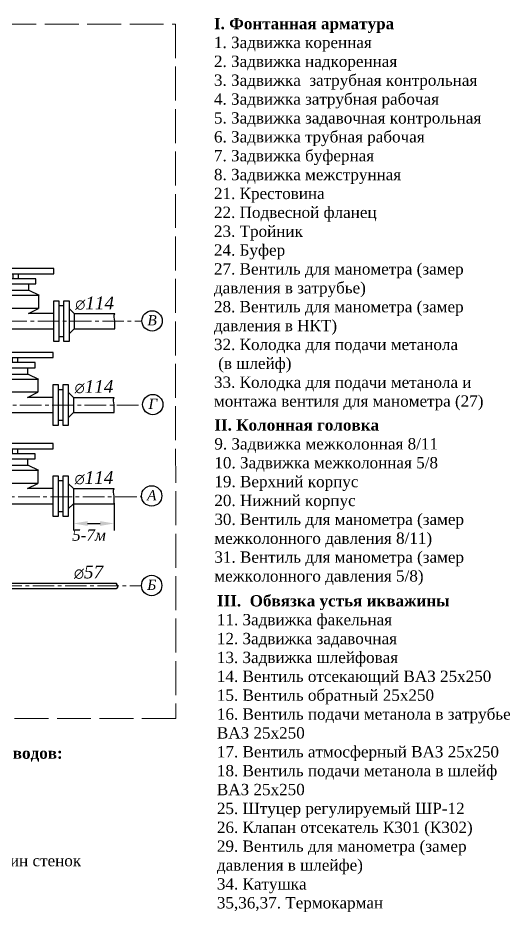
# Paper-space layout 'Layout1' of a CAD drawing. Header units: millimetres. Extents: x 10 to 257, y 25 to 188.
# Drawn here: x 170.3 to 257.3, y 30.5 to 188.5 of the extents above; entities that cross this region are included whole.
import ezdxf

# ---------------------------------------------------------------- set-up
doc = ezdxf.new("R2010")
doc.units = ezdxf.units.MM
doc.linetypes.add('ACAD_ISO02W100', pattern=[15, 12, -3])
doc.linetypes.add('CENTER2', pattern=[28.575, 19.05, -3.175, 3.175, -3.175])
doc.styles.add('style1', font='', dxfattribs={"height": 2})
doc.styles.get('style1').set_extended_font_data('Times New Roman Cyr', italic=True)
doc.dimstyles.new('ISO-25$0', dxfattribs={"dimtxt": 2.5, "dimasz": 2.5, "dimexe": 1.25, "dimexo": 0.625, "dimtad": 1, "dimtxsty": 'style1', "dimcen": 2.5, "dimadec": 0, "dimazin": 0, "dimtfac": 1, "dimtmove": 1, "dimatfit": 3, "dimfxl": 0, "dimarcsym": 0})

# ---------------------------------------------------------------- blocks, each defined once
blk = doc.blocks.new('A$C600E4215')
for p, q in [((19, 14.32), (4, 14.32)), ((4, 14.32), (4, 13.32)), ((19, 13.32), (19, 14.32)), ((4, 13.32), (19, 13.32)), ((15.5, 12.32), (7.5, 12.32)), ((7.5, 12.32), (7.5, 11.32)), ((11, 13.32), (12, 13.32)), ((11, 12.32), (11, 13.32)), ((12, 13.32), (12, 12.32)), ((15.5, 11.32), (15.5, 12.32)), ((7.5, 11.32), (15.5, 11.32)), ((9, 10.03), (9, 11.32)), ((9, 11.32), (14, 11.32)), ((14, 11.32), (14, 10.08)), ((7, 6.5), (7, 9.08)), ((7.12, 9.08), (9.12, 10.08)), ((7.12, 9.08), (16.12, 9.08)), ((9.12, 10.08), (14.12, 10.08)), ((14.12, 10.08), (16.12, 9.08)), ((16, 9.08), (16, 6.5)), ((1, 8), (2, 8)), ((1, 6.5), (1, 8)), ((2, 8), (2, 0)), ((3, 8), (4, 8)), ((3, 7), (3, 8)), ((4, 8), (4, 0)), ((19, 6.5), (19, 8)), ((19, 8), (20, 8)), ((20, 8), (20, 0)), ((21, 7), (21, 8)), ((21, 8), (22, 8)), ((22, 8), (22, 0)), ((1, 6.5), (0, 5.5)), ((1, 1.5), (1, 6.5)), ((3, 7), (2, 7)), ((3, 1), (3, 7)), ((4, 5.5), (7, 5.5)), ((16, 6.5), (7, 6.5)), ((9, 5.5), (7, 6.5)), ((7, 5.5), (9, 5.5)), ((14, 5.5), (16, 6.5)), ((16, 5.5), (14, 5.5)), ((19, 5.5), (16, 5.5)), ((19, 1.5), (19, 6.5)), ((21, 7), (20, 7)), ((21, 1), (21, 7)), ((22, 6.5), (23, 5.5)), ((23, 5.5), (30.5, 5.5)), ((23, 5.5), (23, 2.5)), ((30.5, 5.5), (31, 5.5)), ((0, 2.5), (1, 1.5)), ((4, 2.5), (19, 2.5)), ((23, 2.5), (22, 1.5)), ((23, 2.5), (31, 2.5)), ((1, 0), (1, 1.5)), ((2, 0), (1, 0)), ((2, 1), (3, 1)), ((3, 0), (3, 1)), ((4, 0), (3, 0)), ((19, 0), (19, 1.5)), ((20, 0), (19, 0)), ((20, 1), (21, 1)), ((21, 0), (21, 1)), ((22, 0), (21, 0))]:
    blk.add_line(p, q)
blk.add_open_spline([(31, 2.5), (31.03, 2.99), (31.1, 3.96), (30.77, 5.1), (31, 5.5)], degree=3)
blk = doc.blocks.new('*D22')
at = {"color": 0, "lineweight": -2}
for p, q in [((180.07, 102.87), (180.07, 97.94)), ((187.29, 102.75), (187.29, 97.94)), ((182.57, 99.19), (184.79, 99.19))]:
    blk.add_line(p, q, dxfattribs=at)
at = {"color": 0, "lineweight": -3}
for points in [[(182.57, 99.6), (182.57, 98.77), (180.07, 99.19)], [(184.79, 99.6), (184.79, 98.77), (187.29, 99.19)]]:
    blk.add_solid(points, dxfattribs=at)
at = {"layer": 'Defpoints', "color": 0, "lineweight": -3}
for p in [(180.07, 103.49), (187.29, 103.37), (187.29, 99.19)]:
    blk.add_point(p, dxfattribs=at)
at = {"color": 0, "lineweight": 18, "insert": (182.83, 97.13), "char_height": 2, "attachment_point": 5, "style": 'style1'}
blk.add_mtext('5-7м', dxfattribs=at)

psp = doc.layouts.get("Layout1")

# ---------------------------------------------------------------- linework, layer by layer
at = {"linetype": 'CENTER2', "lineweight": 18, "ltscale": 0.2}
for p, q in [((133.752, 134.955), (192.08, 134.947)), ((113.472, 120.091), (192.08, 120.091)), ((15.995, 103.893), (192.08, 103.893)), ((115.739, 88.168), (192.08, 88.168))]:
    psp.add_line(p, q, dxfattribs=at)
at = {"lineweight": 30}
for p, q in [((123.868, 88.618), (187.694, 88.618)), ((123.868, 87.719), (187.694, 87.719))]:
    psp.add_line(p, q, dxfattribs=at)
at = {"linetype": 'ACAD_ISO02W100', "lineweight": 18, "ltscale": 0.5}
psp.add_lwpolyline([(85.018, 187.385), (198.103, 187.385), (198.175, 64.749), (84.93, 64.661)], close=True, dxfattribs=at)
for centre in [(193.975, 134.976), (194.102, 120.199), (193.908, 104.054), (193.906, 88.237)]:
    psp.add_circle(centre, 1.798)
at = {"start_tangent": (-0.8643735, -0.2469639), "end_tangent": (0.7805176, 0.44601)}
psp.add_spline([(187.694, 88.618), (187.879, 87.93), (187.694, 87.719)], degree=3, dxfattribs=at)

# ---------------------------------------------------------------- block references
at = {"xscale": 0.8989619924408688, "yscale": 0.8989619924408688, "zscale": 0.8989619924408688}
for p in [(159.525, 131.341), (159.397, 116.525), (159.391, 100.419)]:
    psp.add_blockref('A$C600E4215', p, dxfattribs=at)

# ---------------------------------------------------------------- texts
at = {"lineweight": 25, "char_height": 2, "attachment_point": 1, "style": 'style1'}
for s, insert, width in [('{\\fTimes New Roman|b1|i0|c204|p18;I. Фонтанная арматура\\P\\fTimes New Roman|b0|i0|c204|p18;1. Задвижка коренная\\P2. Задвижка надкоренная\\P3. Задвижка  затрубная контрольная\\P4. Задвижка затрубная рабочая\\P5. Задвижка задавочная контрольная\\P6. Задвижка трубная рабочая\\P7. Задвижка буферная\\P8. Задвижка межструнная\\P21. Крестовина\\P22. Подвесной фланец\\P23. Тройник\\P24. Буфер\\P27. Вентиль для манометра (замер\\Pдавления в затрубье)\\P28. Вентиль для манометра (замер\\Pдавления в НКТ)\\P32. Колодка для подачи метанола\\P (в шлейф)\\P33. Колодка для подачи метанола и\\Pмонтажа вентиля для манометра (27)}', (204.917, 188.495), 66.3955), ('{\\fTimes New Roman|b1|i0|c204|p18;II. Колонная головка\\P\\fTimes New Roman|b0|i0|c204|p18;9. Задвижка межколонная 8/11\\P10. Задвижка межколонная 5/8\\P19. Верхний корпус\\P20. Нижний корпус\\P30. Вентиль для манометра (замер\\Pмежколонного давления 8/11)\\P31. Вентиль для манометра (замер\\Pмежколонного давления 5/8)}', (204.986, 117.593), 66.1448), ('{\\fTimes New Roman|b1|i0|c204|p18;III.  Обвязка устья икважины\\P\\fTimes New Roman|b0|i0|c204|p18;11. Задвижка факельная\\P12. Задвижка задавочная\\P13. Задвижка шлейфовая\\P14. Вентиль отсекающий ВАЗ 25х250\\P15. Вентиль обратный 25х250\\P16. Вентиль подачи метанола в затрубье\\PВАЗ 25х250\\P17. Вентиль атмосферный ВАЗ 25х250\\P18. Вентиль подачи метанола в шлейф\\PВАЗ 25х250\\P25. Штуцер регулируемый ШР-12\\P26. Клапан отсекатель К301 (К302)\\P29. Вентиль для манометра (замер\\Pдавления в шлейфе)\\P34. Катушка\\P35,36,37. Термокарман}', (205.437, 86.538), 66.1448), ('{\\fTimes New Roman|b1|i0|c204|p18;Экспликация трубопроводов:\\P\\fTimes New Roman|b0|i0|c204|p18;А - Газопровод шлейф\\PБ - Метанолопровод\\PВ - Факельная линия\\PГ - Задавочная линия}', (137.308, 59.633), 66.1448), ('{\\fTimes New Roman Cyr|b0|i0|c204|p18;Точка замера толщин стенок}', (144.36, 40.643), 54.8932)]:
    psp.add_mtext(s, dxfattribs=dict(at, insert=insert, width=width))
at = {"char_height": 1.68555, "width": 7.95689, "attachment_point": 1}
for s, insert in [('{\\fSymbol|b0|i0|c2|p18;Ж\\fTimes New Roman|b0|i1|c204|p18;\\H1.333x;114}', (180.415, 139.266)), ('{\\fSymbol|b0|i0|c2|p18;Ж\\fTimes New Roman|b0|i1|c204|p18;\\H1.333x;114}', (180.302, 124.515)), ('{\\fSymbol|b0|i0|c2|p18;Ж\\fTimes New Roman|b0|i1|c204|p18;\\H1.333x;114}', (180.302, 108.429)), ('{\\fSymbol|b0|i0|c2|p18;Ж\\fTimes New Roman|b0|i1|c204|p18;\\H1.333x;57}', (180.189, 91.74))]:
    psp.add_mtext(s, dxfattribs=dict(at, insert=insert))
at = {"char_height": 1.79792, "width": 2.42819, "attachment_point": 5, "style": 'style1'}
for s, insert in [('{\\fTimes New Roman|b0|i1|c204|p18;В}', (193.987, 135.096)), ('{\\fTimes New Roman|b0|i1|c204|p18;Г}', (194.113, 120.319)), ('{\\fTimes New Roman|b0|i1|c204|p18;А}', (193.92, 104.173)), ('{\\fTimes New Roman|b0|i1|c204|p18;Б}', (193.918, 88.356))]:
    psp.add_mtext(s, dxfattribs=dict(at, insert=insert))

# ---------------------------------------------------------------- dimensions: what is measured, and where the dimension line sits
at = {"lineweight": 18}
dim = psp.add_linear_dim(base=(187.285, 99.188), p1=(180.068, 103.492), p2=(187.285, 103.374), text='5-7м', dimstyle='ISO-25$0', override={"dimtad": 3, "dimtofl": 0, "dimtmove": 2}, dxfattribs=at)
dim.commit()
dim.dimension.update_dxf_attribs({"geometry": '*D22', "text_midpoint": (182.833, 97.127), "dimtype": 160})

doc.saveas('drawing.dxf')
